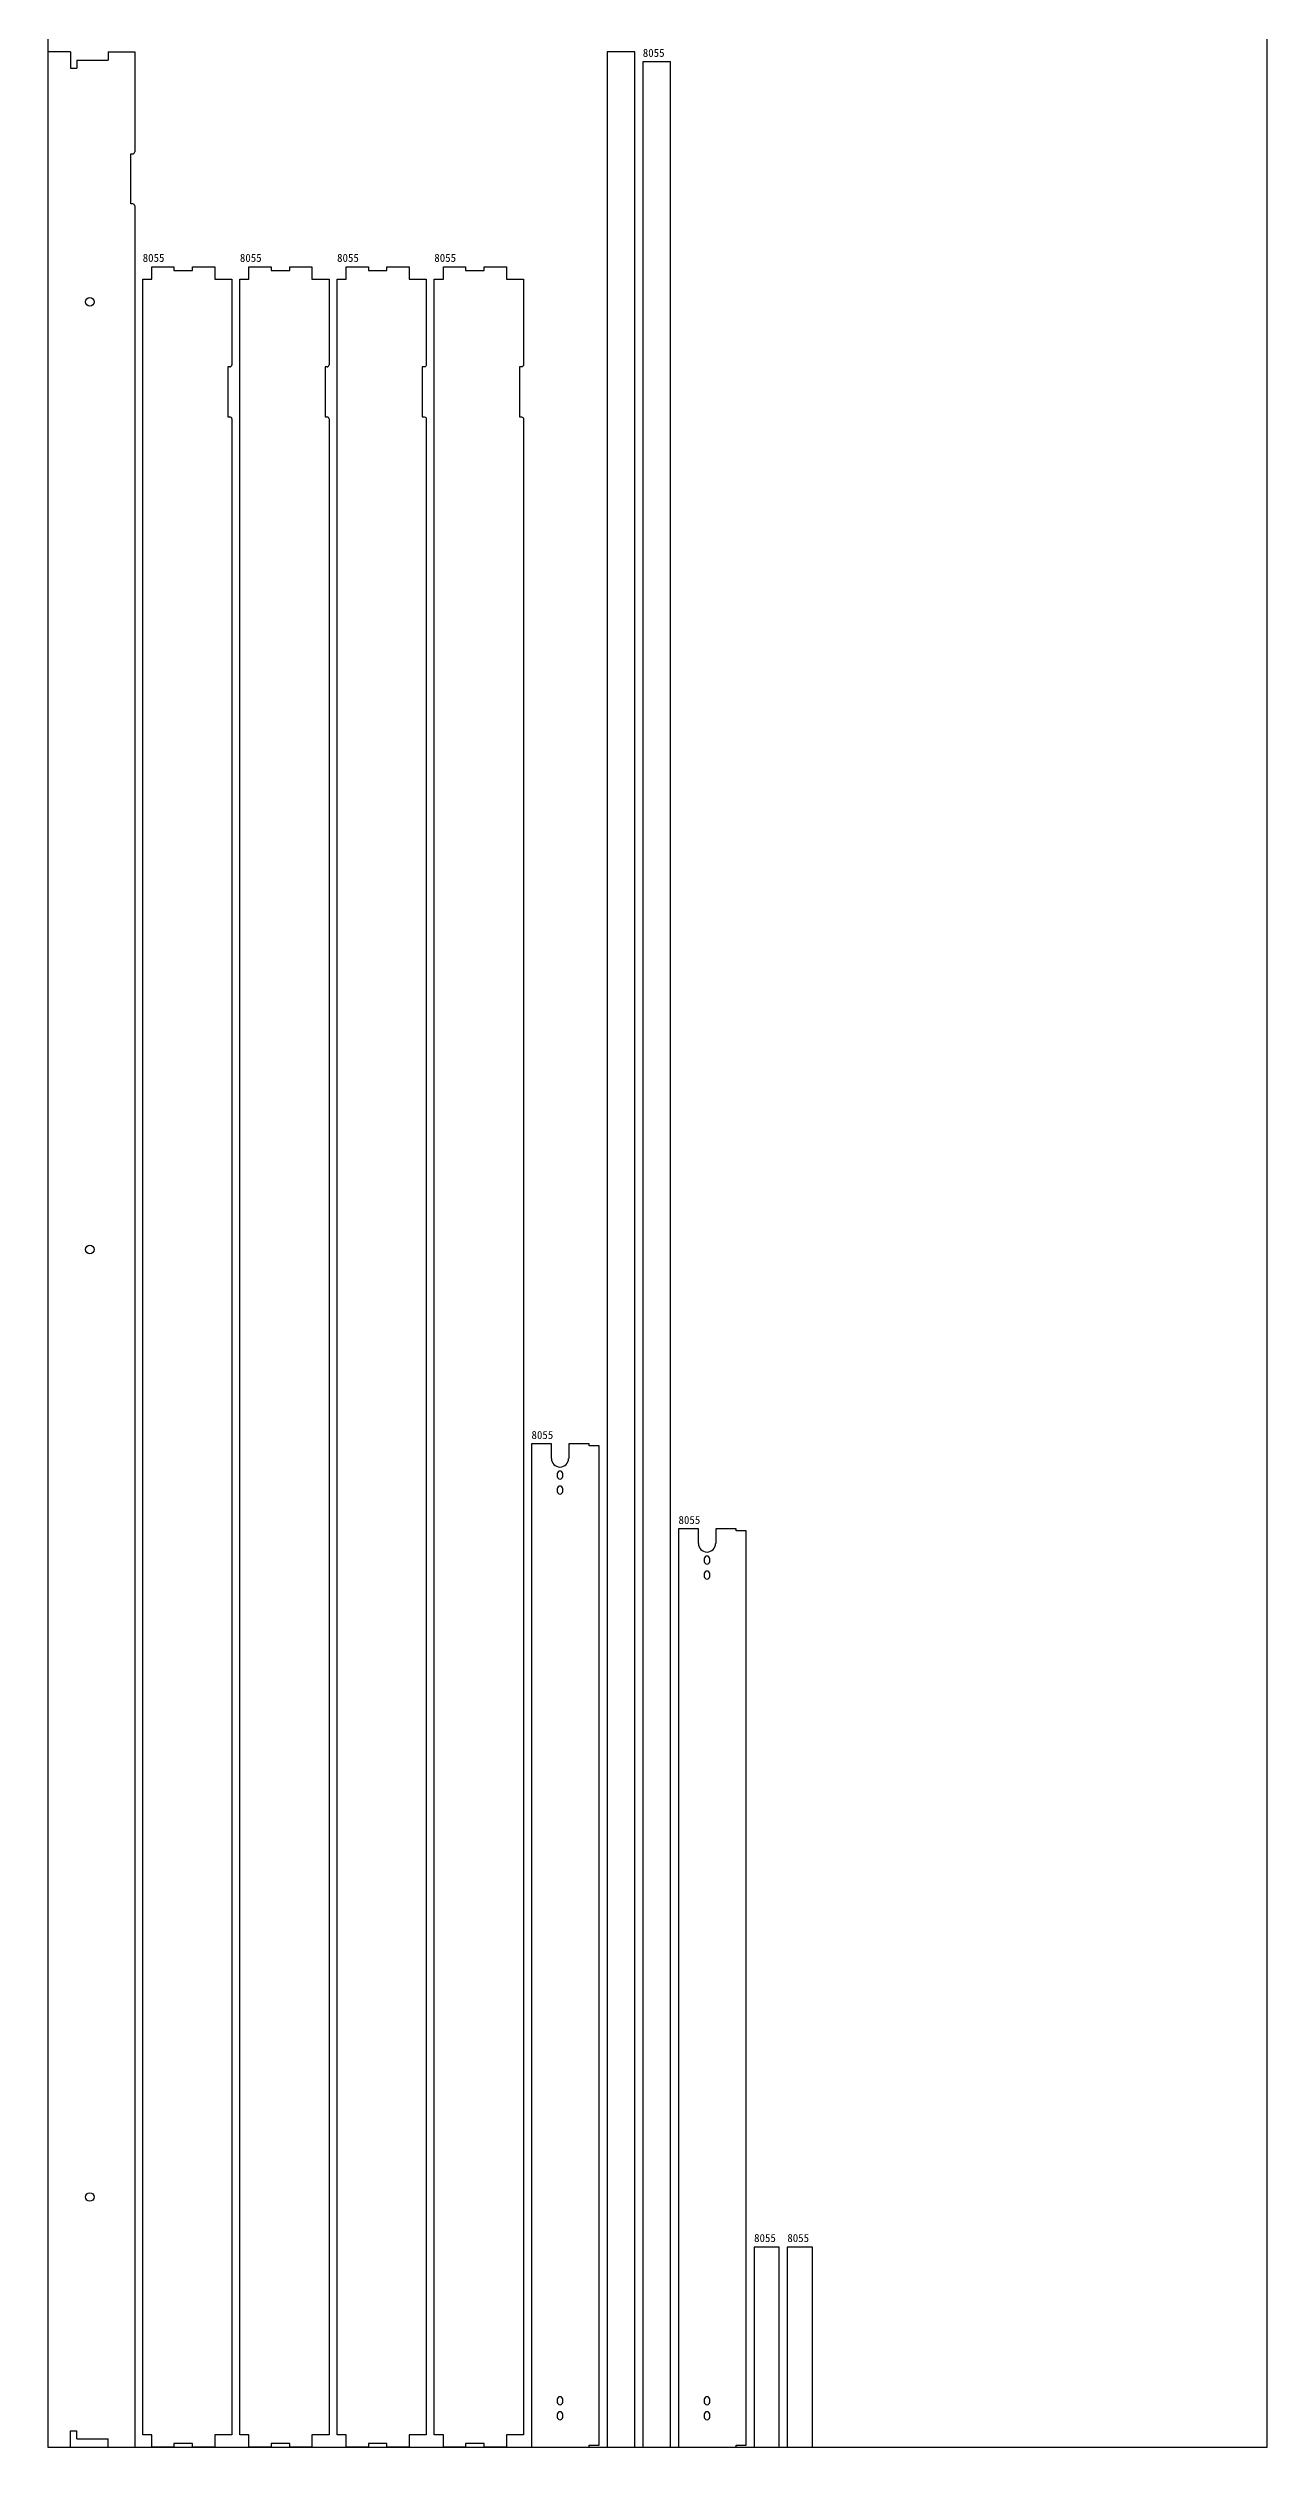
# Model space of a CAD drawing. Header units: metres. Extents: x 0 to 2738, y 0 to 4034.
# Drawn here: x 0 to 1219, y 0 to 2399 of the extents above; entities that cross this region are included whole.
import ezdxf

# ---------------------------------------------------------------- set-up
doc = ezdxf.new("R2010")
doc.units = ezdxf.units.M

# ---------------------------------------------------------------- blocks, each defined once
blk = doc.blocks.new('KB__-______-8055-__9_18')
at = {"color": 0}
for p, q in [((0, 2395), (0, 0)), ((22.6, 2395), (0, 2395)), ((22.6, 2395), (22.6, 2378.8)), ((22.6, 2378.8), (28.9, 2378.8)), ((28.9, 2386.8), (60.1, 2386.8)), ((28.9, 2386.8), (28.9, 2378.8)), ((60.1, 2395), (60.1, 2386.8)), ((60.1, 2395), (86.7, 2395)), ((86.7, 2395), (86.7, 2295)), ((86.7, 2241), (86.7, 0)), ((0, 0), (22.6, 0)), ((22.6, 16.2), (28.9, 16.2)), ((22.6, 0), (22.6, 16.2)), ((28.9, 8.2), (28.9, 16.2)), ((28.9, 8.2), (60.1, 8.2)), ((60.1, 0), (60.1, 8.2)), ((60.1, 0), (86.7, 0))]:
    blk.add_line(p, q, dxfattribs=at)
at = {"color": 7}
for p, q in [((82.7, 2243), (82.7, 2293)), ((82.7, 2293), (84.7, 2293)), ((84.7, 2243), (82.7, 2243))]:
    blk.add_line(p, q, dxfattribs=at)
at = {"color": 0}
for centre in [(41.8, 2145), (41.8, 1197.5), (41.8, 250)]:
    blk.add_circle(centre, 4.25, dxfattribs=at)
at = {"color": 7}
for centre, start, end in [((84.7, 2295), -90, 0), ((84.7, 2241), 0, 90)]:
    blk.add_arc(centre, 2, start, end, dxfattribs=at)
blk = doc.blocks.new('KB__-______-8055-__6_15')
at = {"color": 0}
for p, q in [((0, 12.2), (0, 2167.8)), ((0, 2167.8), (9.1, 2167.8)), ((9.1, 2167.8), (9.1, 2180)), ((9.1, 2180), (31.3, 2180)), ((31.3, 2180), (31.3, 2176.4)), ((31.3, 2176.4), (49.9, 2176.4)), ((49.9, 2176.4), (49.9, 2180)), ((49.9, 2180), (72.1, 2180)), ((72.1, 2180), (72.1, 2167.8)), ((72.1, 2167.8), (89.2, 2167.8)), ((89.2, 2167.8), (89.2, 2082)), ((87.2, 2080), (85.2, 2080)), ((85.2, 2080), (85.2, 2030)), ((85.2, 2030), (87.2, 2030)), ((89.2, 2028), (89.2, 12.2)), ((9.1, 12.2), (0, 12.2)), ((9.1, 0), (9.1, 12.2)), ((31.3, 0), (9.1, 0)), ((49.9, 3.6), (31.3, 3.6)), ((31.3, 3.6), (31.3, 0)), ((49.9, 0), (49.9, 3.6)), ((72.1, 0), (49.9, 0)), ((89.2, 12.2), (72.1, 12.2)), ((72.1, 12.2), (72.1, 0))]:
    blk.add_line(p, q, dxfattribs=at)
for centre, start, end in [((87.2, 2082), -90, 0), ((87.2, 2028), 0, 90), ((2, 14.2), 180, 180)]:
    blk.add_arc(centre, 2, start, end, dxfattribs=at)
blk = doc.blocks.new('KB__-______-8055-__15_21')
at = {"color": 0}
for p, q in [((0, 12.2), (0, 2167.8)), ((0, 2167.8), (9.1, 2167.8)), ((9.1, 2167.8), (9.1, 2180)), ((9.1, 2180), (31.3, 2180)), ((31.3, 2180), (31.3, 2176.4)), ((31.3, 2176.4), (49.9, 2176.4)), ((49.9, 2176.4), (49.9, 2180)), ((49.9, 2180), (72.1, 2180)), ((72.1, 2180), (72.1, 2167.8)), ((72.1, 2167.8), (89.2, 2167.8)), ((89.2, 2167.8), (89.2, 2082)), ((87.2, 2080), (85.2, 2080)), ((85.2, 2080), (85.2, 2030)), ((85.2, 2030), (87.2, 2030)), ((89.2, 2028), (89.2, 12.2)), ((9.1, 12.2), (0, 12.2)), ((9.1, 0), (9.1, 12.2)), ((31.3, 0), (9.1, 0)), ((49.9, 3.6), (31.3, 3.6)), ((31.3, 3.6), (31.3, 0)), ((49.9, 0), (49.9, 3.6)), ((72.1, 0), (49.9, 0)), ((89.2, 12.2), (72.1, 12.2)), ((72.1, 12.2), (72.1, 0))]:
    blk.add_line(p, q, dxfattribs=at)
for centre, start, end in [((87.2, 2082), -90, 0), ((87.2, 2028), 0, 90), ((2, 14.2), 180, 180)]:
    blk.add_arc(centre, 2, start, end, dxfattribs=at)
blk = doc.blocks.new('KB__-______-8055-__7_16')
at = {"color": 0}
blk.add_lwpolyline([(89.2, 2167.8), (89.2, 2082, -0.414214), (87.2, 2080), (85.2, 2080), (85.2, 2030), (87.2, 2030, -0.414214), (89.2, 2028), (89.2, 12.2), (72.1, 12.2), (72.1, 0), (49.9, 0), (49.9, 3.6), (31.3, 3.6), (31.3, 0), (9.1, 0), (9.1, 12.2), (0, 12.2), (0, 2167.8), (9.1, 2167.8), (9.1, 2180), (31.3, 2180), (31.3, 2176.4), (49.9, 2176.4), (49.9, 2180), (72.1, 2180), (72.1, 2167.8), (89.2, 2167.8)], format="xyb", dxfattribs=at)
blk = doc.blocks.new('KB__-______-8055-__16_22')
at = {"color": 0}
blk.add_lwpolyline([(89.2, 2167.8), (89.2, 2082, -0.414214), (87.2, 2080), (85.2, 2080), (85.2, 2030), (87.2, 2030, -0.414214), (89.2, 2028), (89.2, 12.2), (72.1, 12.2), (72.1, 0), (49.9, 0), (49.9, 3.6), (31.3, 3.6), (31.3, 0), (9.1, 0), (9.1, 12.2), (0, 12.2), (0, 2167.8), (9.1, 2167.8), (9.1, 2180), (31.3, 2180), (31.3, 2176.4), (49.9, 2176.4), (49.9, 2180), (72.1, 2180), (72.1, 2167.8), (89.2, 2167.8)], format="xyb", dxfattribs=at)
blk = doc.blocks.new('KB__-______-8055-__8_17')
at = {"color": 7}
blk.add_lwpolyline([(19.9, 988.6), (19.9, 1003), (0, 1003), (0, 0), (57.6, 0), (57.6, 2), (67.6, 2), (67.6, 1001), (57.6, 1001), (57.6, 1003), (37.2, 1003), (37.2, 988.6)], dxfattribs=at)
for points in [[(31.3, 973.1, 1), (25.8, 973.1), (25.8, 970.6, 1), (31.3, 970.6)], [(31.3, 958.1, 1), (25.8, 958.1), (25.8, 955.6, 1), (31.3, 955.6)]]:
    blk.add_lwpolyline(points, format="xyb", close=True, dxfattribs=at)
for points in [[(31.3, 47.5, 1), (25.8, 47.5), (25.8, 45, 1), (31.3, 45)], [(31.3, 32.5, 1), (25.8, 32.5), (25.8, 30, 1), (31.3, 30)]]:
    blk.add_lwpolyline(points, format="xyb", close=True)
blk.add_arc((28.5, 988.6), 8.65, 180, 0, dxfattribs=at)
blk = doc.blocks.new('KB__-______-8055-__5_14')
at = {"color": 7}
blk.add_lwpolyline([(27.7, 2395), (0, 2395), (0, 0), (27.7, 0)], close=True, dxfattribs=at)
blk = doc.blocks.new('KB__-______-8055-__14_20')
at = {"color": 7}
blk.add_lwpolyline([(27.7, 2385), (0, 2385), (0, 0), (27.7, 0)], close=True, dxfattribs=at)
blk = doc.blocks.new('KB__-______-8055-__17_23')
at = {"color": 7}
blk.add_lwpolyline([(19.9, 903.6), (19.9, 918), (0, 918), (0, 0), (57.6, 0), (57.6, 2), (67.6, 2), (67.6, 916), (57.6, 916), (57.6, 918), (37.2, 918), (37.2, 903.6)], dxfattribs=at)
for points in [[(31.3, 888.1, 1), (25.8, 888.1), (25.8, 885.6, 1), (31.3, 885.6)], [(31.3, 873.1, 1), (25.8, 873.1), (25.8, 870.6, 1), (31.3, 870.6)]]:
    blk.add_lwpolyline(points, format="xyb", close=True, dxfattribs=at)
for points in [[(31.3, 47.5, 1), (25.8, 47.5), (25.8, 45, 1), (31.3, 45)], [(31.3, 32.5, 1), (25.8, 32.5), (25.8, 30, 1), (31.3, 30)]]:
    blk.add_lwpolyline(points, format="xyb", close=True)
blk.add_arc((28.5, 903.6), 8.65, 180, 0, dxfattribs=at)
blk = doc.blocks.new('KB__-______-8055-__4_13')
blk.add_lwpolyline([(25.2, 200), (0, 200), (0, 0), (25.2, 0)], close=True)
blk = doc.blocks.new('KB__-______-8055-__13_19')
for p, q in [((25.2, 200), (0, 200)), ((0, 200), (0, 0)), ((25.2, 0), (25.2, 200)), ((0, 0), (25.2, 0))]:
    blk.add_line(p, q)

msp = doc.modelspace()

# ---------------------------------------------------------------- linework, layer by layer
at = {"color": 3}
msp.add_lwpolyline([(0, 0), (1219, 0), (1219, 4000), (0, 4000)], close=True, dxfattribs=at)

# ---------------------------------------------------------------- block references
for name, p in [('KB__-______-8055-__9_18', (0, 0)), ('KB__-______-8055-__5_14', (559.1, 0)), ('KB__-______-8055-__14_20', (594.8, 0)), ('KB__-______-8055-__6_15', (94.7, 0)), ('KB__-______-8055-__15_21', (191.9, 0)), ('KB__-______-8055-__7_16', (289.1, 0)), ('KB__-______-8055-__16_22', (386.3, 0)), ('KB__-______-8055-__8_17', (483.5, 0)), ('KB__-______-8055-__17_23', (630.5, 0)), ('KB__-______-8055-__4_13', (706.1, 0)), ('KB__-______-8055-__13_19', (739.3, 0))]:
    msp.add_blockref(name, p)

# ---------------------------------------------------------------- texts
for p in [(594.8, 2390), (94.7, 2185), (191.9, 2185), (289.1, 2185), (386.3, 2185), (483.5, 1008), (630.5, 923), (706.1, 205), (739.3, 205)]:
    msp.add_text('8055', height=8).set_placement(p)

doc.saveas('drawing.dxf')
